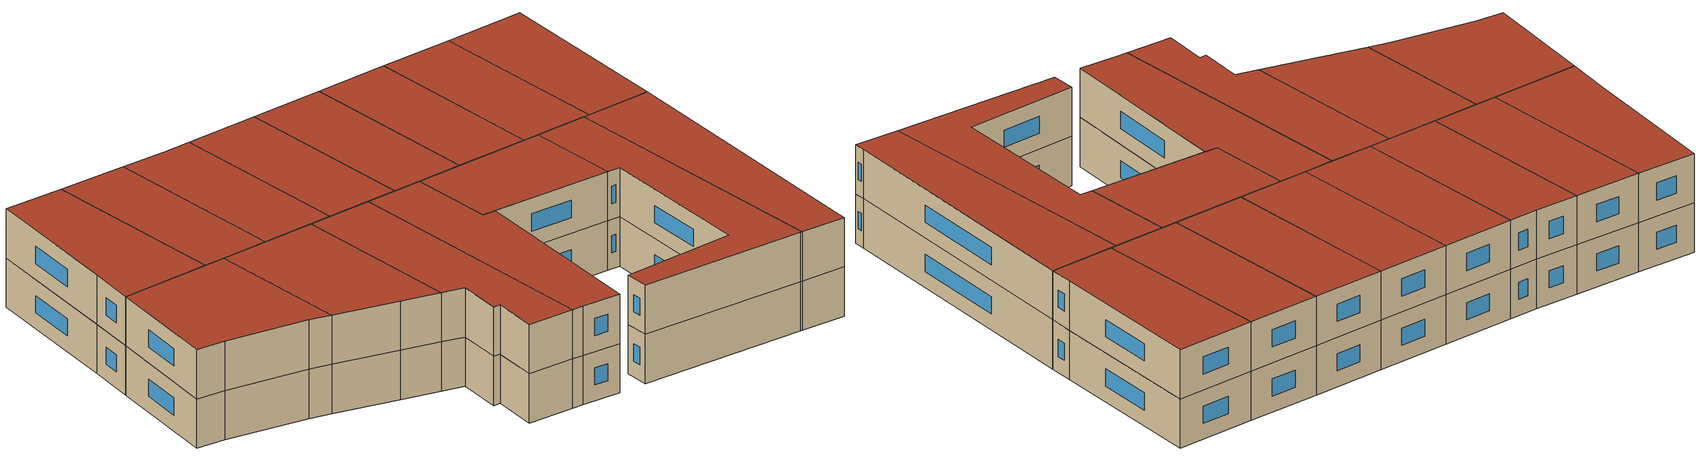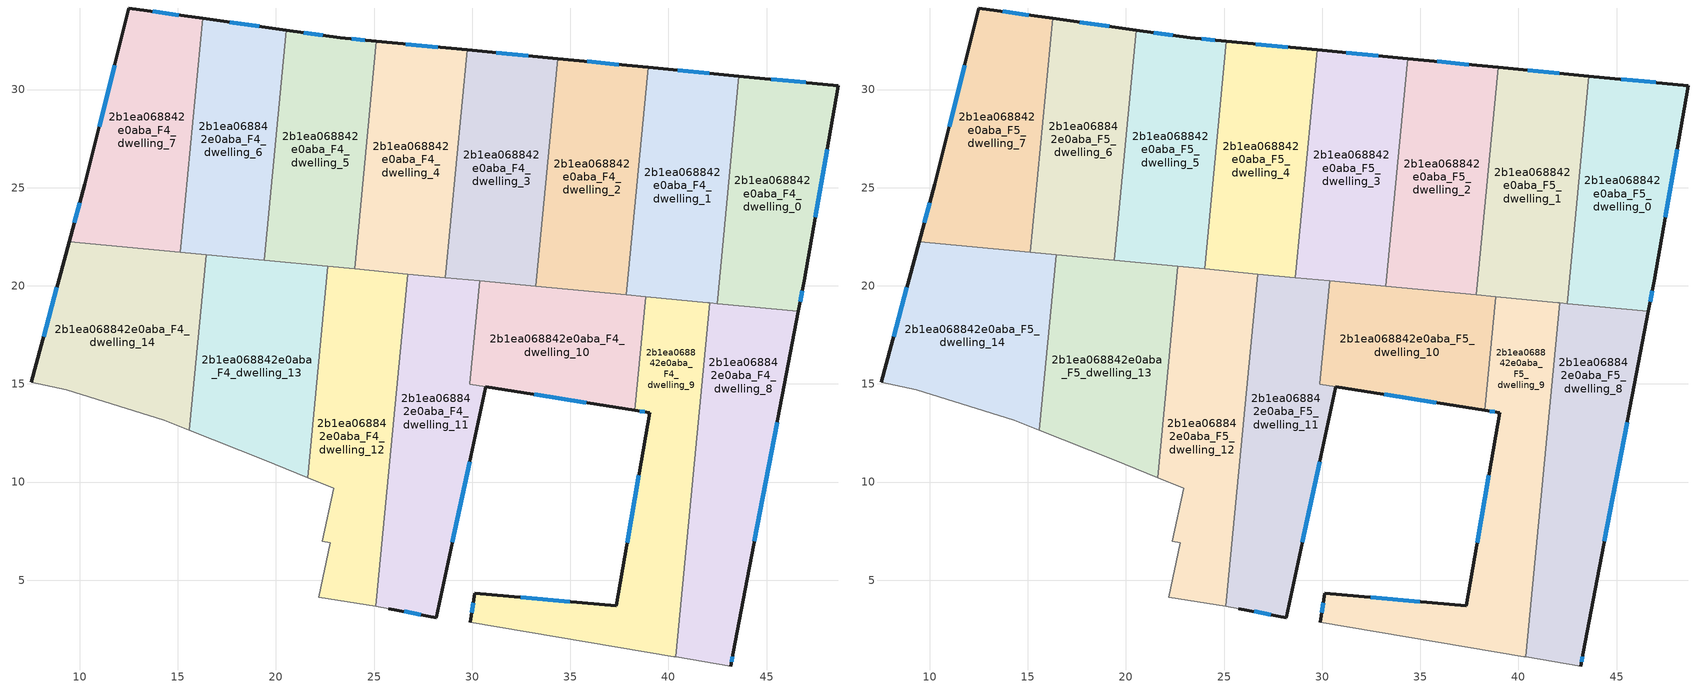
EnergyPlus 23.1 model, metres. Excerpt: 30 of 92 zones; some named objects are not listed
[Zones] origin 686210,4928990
2b1ea068842e0aba_F4_dwelling_0
 floor to 2b1ea068842e0aba_F3_dwelling_0 (EU_floor_Construction): 48.66,30.2 46.91,20.24 46.62,18.7 42.48,19.09 43.59,30.69 z12
 wall outside (EU_wall_Construction): 46.62,18.7 46.91,20.24 48.66,30.2 43.59,30.69 z12:15
 wall to 2b1ea068842e0aba_F4_dwelling_1 (EU_wall_Construction): 43.59,30.69 42.48,19.09 z12:15
 wall to 2b1ea068842e0aba_F4_dwelling_8 (EU_wall_Construction): 42.48,19.09 46.62,18.7 z12:15
 window (EU_Window_Construction): 47.01,30.36 45.24,30.53 / 47.48,23.48 48.09,26.96 / 46.71,19.2 46.81,19.74 z12.98:14.02
2b1ea068842e0aba_F4_dwelling_1
 floor to 2b1ea068842e0aba_F3_dwelling_1 (EU_floor_Construction): 43.59,30.69 42.48,19.09 37.86,19.53 38.97,31.13 z12
 wall outside (EU_wall_Construction): 43.59,30.69 38.97,31.13 z12:15
 wall to 2b1ea068842e0aba_F4_dwelling_2 (EU_wall_Construction): 38.97,31.13 37.86,19.53 z12:15
 wall to 2b1ea068842e0aba_F4_dwelling_9 (EU_wall_Construction): 38.84,19.44 42,19.14 42.1,19.13 z12:15
 wall to 2b1ea068842e0aba_F4_dwelling_10 (EU_wall_Construction): 37.86,19.53 38.84,19.44 z12:15
 wall to 2b1ea068842e0aba_F4_dwelling_8 (EU_wall_Construction): 42.1,19.13 42.48,19.09 z12:15
 window (EU_Window_Construction): 42.09,30.83 40.47,30.99 z12.98:14.02
2b1ea068842e0aba_F4_dwelling_10
 floor to 2b1ea068842e0aba_F3_dwelling_10 (EU_floor_Construction): 38.84,19.44 38.28,13.66 29.88,15 30.38,20.25 z12
 wall outside (EU_wall_Construction): 30.7,14.86 38.28,13.66 z12:15
 wall to 2b1ea068842e0aba_F4_dwelling_9 (EU_wall_Construction): 38.28,13.66 38.84,19.44 z12:15
 wall to 2b1ea068842e0aba_F4_dwelling_11 (EU_wall_Construction): 29.88,14.99 30.69,14.86 / 30.38,20.25 29.88,15 z12:15
 wall to 2b1ea068842e0aba_F4_dwelling_2 (EU_wall_Construction): 37.86,19.53 33.25,19.97 z12:15
 wall to 2b1ea068842e0aba_F4_dwelling_3 (EU_wall_Construction): 33.24,19.97 30.38,20.25 z12:15
 window (EU_Window_Construction): 33.16,14.47 35.82,14.05 z12.98:14.02
2b1ea068842e0aba_F4_dwelling_11
 floor to 2b1ea068842e0aba_F3_dwelling_11 (EU_floor_Construction): 30.38,20.25 29.88,14.99 30.69,14.86 28.16,3.09 25.75,3.55 25.1,3.66 26.72,20.6 z12
 wall outside (EU_wall_Construction): 25.75,3.55 28.16,3.09 30.69,14.86 z12:15
 wall adiabatic (EU_wall_Construction): 25.1,3.66 25.75,3.55 z12:15
 wall to 2b1ea068842e0aba_F4_dwelling_12 (EU_wall_Construction): 26.72,20.6 25.1,3.66 z12:15
 wall to 2b1ea068842e0aba_F4_dwelling_4 (EU_wall_Construction): 28.63,20.42 26.72,20.6 z12:15
 wall to 2b1ea068842e0aba_F4_dwelling_3 (EU_wall_Construction): 30.38,20.25 28.63,20.42 z12:15
 window (EU_Window_Construction): 26.53,3.41 27.38,3.24 / 28.98,6.92 29.87,11.04 z12.98:14.02
2b1ea068842e0aba_F4_dwelling_12
 floor to 2b1ea068842e0aba_F3_dwelling_12 (EU_floor_Construction): 26.72,20.6 25.1,3.66 22.18,4.13 22.78,6.89 22.35,6.99 22.94,9.68 21.62,10.22 22.65,20.99 z12
 wall adiabatic (EU_wall_Construction): 21.62,10.22 22.94,9.68 22.35,6.99 22.78,6.89 22.18,4.13 25.1,3.66 z12:15
 wall to 2b1ea068842e0aba_F4_dwelling_13 (EU_wall_Construction): 22.65,20.99 21.62,10.22 z12:15
 wall to 2b1ea068842e0aba_F4_dwelling_5 (EU_wall_Construction): 24.01,20.86 22.65,20.99 z12:15
 wall to 2b1ea068842e0aba_F4_dwelling_4 (EU_wall_Construction): 26.72,20.6 24.01,20.86 z12:15
2b1ea068842e0aba_F4_dwelling_13
 floor to 2b1ea068842e0aba_F3_dwelling_13 (EU_floor_Construction): 22.65,20.99 21.62,10.22 19.37,11.12 15.58,12.64 16.44,21.58 z12
 wall adiabatic (EU_wall_Construction): 15.58,12.64 19.37,11.12 21.62,10.22 z12:15
 wall to 2b1ea068842e0aba_F4_dwelling_14 (EU_wall_Construction): 16.44,21.58 15.58,12.64 z12:15
 wall to 2b1ea068842e0aba_F4_dwelling_6 (EU_wall_Construction): 19.41,21.3 16.44,21.58 z12:15
 wall to 2b1ea068842e0aba_F4_dwelling_5 (EU_wall_Construction): 22.65,20.99 19.41,21.3 z12:15
2b1ea068842e0aba_F4_dwelling_14
 floor to 2b1ea068842e0aba_F3_dwelling_14 (EU_floor_Construction): 16.44,21.58 15.58,12.64 14.31,13.16 9.32,14.7 7.53,15.08 9.47,22.25 z12
 wall outside (EU_wall_Construction): 9.47,22.25 7.53,15.08 z12:15
 wall adiabatic (EU_wall_Construction): 7.53,15.08 9.32,14.7 14.31,13.16 15.58,12.64 z12:15
 wall to 2b1ea068842e0aba_F4_dwelling_7 (EU_wall_Construction): 15.13,21.71 9.47,22.25 z12:15
 wall to 2b1ea068842e0aba_F4_dwelling_6 (EU_wall_Construction): 16.44,21.58 15.13,21.71 z12:15
 window (EU_Window_Construction): 8.84,19.92 8.16,17.41 z12.98:14.02
2b1ea068842e0aba_F4_dwelling_2
 floor to 2b1ea068842e0aba_F3_dwelling_2 (EU_floor_Construction): 38.97,31.13 37.86,19.53 33.24,19.97 34.35,31.57 z12
 wall outside (EU_wall_Construction): 38.97,31.13 34.35,31.57 z12:15
 wall to 2b1ea068842e0aba_F4_dwelling_3 (EU_wall_Construction): 34.35,31.57 33.24,19.97 z12:15
 window (EU_Window_Construction): 37.47,31.27 35.86,31.43 z12.98:14.02
2b1ea068842e0aba_F4_dwelling_3
 floor to 2b1ea068842e0aba_F3_dwelling_3 (EU_floor_Construction): 34.35,31.57 33.24,19.97 28.63,20.42 29.74,32.01 z12
 wall outside (EU_wall_Construction): 34.35,31.57 29.74,32.01 z12:15
 wall to 2b1ea068842e0aba_F4_dwelling_4 (EU_wall_Construction): 29.74,32.01 28.63,20.42 z12:15
 window (EU_Window_Construction): 32.85,31.72 31.24,31.87 z12.98:14.02
2b1ea068842e0aba_F4_dwelling_4
 floor to 2b1ea068842e0aba_F3_dwelling_4 (EU_floor_Construction): 29.74,32.01 28.63,20.42 24.01,20.86 25.12,32.46 z12
 wall outside (EU_wall_Construction): 29.74,32.01 25.12,32.46 z12:15
 wall to 2b1ea068842e0aba_F4_dwelling_5 (EU_wall_Construction): 25.12,32.46 24.01,20.86 z12:15
 window (EU_Window_Construction): 28.24,32.16 26.62,32.31 z12.98:14.02
2b1ea068842e0aba_F4_dwelling_5
 floor to 2b1ea068842e0aba_F3_dwelling_5 (EU_floor_Construction): 25.12,32.46 24.01,20.86 19.41,21.3 20.54,33.02 23.28,32.63 z12
 wall outside (EU_wall_Construction): 25.12,32.46 23.28,32.63 20.54,33.02 z12:15
 wall to 2b1ea068842e0aba_F4_dwelling_6 (EU_wall_Construction): 20.54,33.02 19.41,21.3 z12:15
 window (EU_Window_Construction): 22.39,32.76 21.43,32.9 / 24.52,32.52 23.88,32.58 z12.98:14.02
2b1ea068842e0aba_F4_dwelling_6
 floor to 2b1ea068842e0aba_F3_dwelling_6 (EU_floor_Construction): 20.54,33.02 19.41,21.3 15.13,21.71 16.27,33.62 z12
 wall outside (EU_wall_Construction): 20.54,33.02 16.27,33.62 z12:15
 wall to 2b1ea068842e0aba_F4_dwelling_7 (EU_wall_Construction): 16.27,33.62 15.13,21.71 z12:15
 window (EU_Window_Construction): 19.15,33.22 17.66,33.43 z12.98:14.02
2b1ea068842e0aba_F4_dwelling_7
 floor to 2b1ea068842e0aba_F3_dwelling_7 (EU_floor_Construction): 16.27,33.62 15.13,21.71 9.47,22.25 10.26,25.17 12.51,34.15 z12
 wall outside (EU_wall_Construction): 16.27,33.62 12.51,34.15 10.26,25.17 9.47,22.25 z12:15
 window (EU_Window_Construction): 10,24.22 9.73,23.2 / 11.78,31.23 10.99,28.09 / 15.05,33.8 13.73,33.98 z12.98:14.02
2b1ea068842e0aba_F4_dwelling_8
 floor to 2b1ea068842e0aba_F3_dwelling_8 (EU_floor_Construction): 46.62,18.7 43.31,1.32 43.17,0.63 40.38,1.09 42.1,19.13 z12
 wall outside (EU_wall_Construction): 43.17,0.63 43.31,1.32 46.62,18.7 z12:15
 wall to 2b1ea068842e0aba_F4_dwelling_9 (EU_wall_Construction): 42.1,19.13 40.38,1.09 z12:15
 wall adiabatic (EU_wall_Construction): 40.38,1.09 43.17,0.63 z12:15
 window (EU_Window_Construction): 44.39,6.97 45.54,13.05 / 43.22,0.85 43.27,1.1 z12.98:14.02
2b1ea068842e0aba_F4_dwelling_9
 floor to 2b1ea068842e0aba_F3_dwelling_9 (EU_floor_Construction): 42.1,19.13 40.38,1.09 40.28,1.11 29.91,2.85 30.12,4.32 37.33,3.69 39.06,13.53 38.28,13.66 38.84,19.44 42,19.14 z12
 wall outside (EU_wall_Construction): 38.28,13.66 39.06,13.53 37.33,3.69 30.12,4.32 29.91,2.85 z12:15
 wall adiabatic (EU_wall_Construction): 29.91,2.85 40.28,1.11 40.38,1.09 z12:15
 window (EU_Window_Construction): 30.05,3.84 29.98,3.33 / 34.99,3.9 32.47,4.12 / 38.5,10.33 37.89,6.89 / 38.54,13.62 38.81,13.57 z12.98:14.02
2b1ea068842e0aba_F5_dwelling_0
 floor to 2b1ea068842e0aba_F4_dwelling_0 (EU_floor_Construction): 48.66,30.2 46.91,20.24 46.62,18.7 42.48,19.09 43.59,30.69 z15
 wall outside (EU_wall_Construction): 46.62,18.7 46.91,20.24 48.66,30.2 43.59,30.69 z15:18
 wall to 2b1ea068842e0aba_F5_dwelling_1 (EU_wall_Construction): 43.59,30.69 42.48,19.09 z15:18
 wall to 2b1ea068842e0aba_F5_dwelling_8 (EU_wall_Construction): 42.48,19.09 46.62,18.7 z15:18
 window (EU_Window_Construction): 47.01,30.36 45.24,30.53 / 47.48,23.48 48.09,26.96 / 46.71,19.2 46.81,19.74 z15.98:17.02
 roof outside (EU_roof_Construction): 46.62,18.7 46.91,20.24 48.66,30.2 43.59,30.69 42.48,19.09 z18
2b1ea068842e0aba_F5_dwelling_1
 floor to 2b1ea068842e0aba_F4_dwelling_1 (EU_floor_Construction): 43.59,30.69 42.48,19.09 37.86,19.53 38.97,31.13 z15
 wall outside (EU_wall_Construction): 43.59,30.69 38.97,31.13 z15:18
 wall to 2b1ea068842e0aba_F5_dwelling_2 (EU_wall_Construction): 38.97,31.13 37.86,19.53 z15:18
 wall to 2b1ea068842e0aba_F5_dwelling_9 (EU_wall_Construction): 38.84,19.44 42,19.14 42.1,19.13 z15:18
 wall to 2b1ea068842e0aba_F5_dwelling_10 (EU_wall_Construction): 37.86,19.53 38.84,19.44 z15:18
 wall to 2b1ea068842e0aba_F5_dwelling_8 (EU_wall_Construction): 42.1,19.13 42.48,19.09 z15:18
 window (EU_Window_Construction): 42.09,30.83 40.47,30.99 z15.98:17.02
 roof outside (EU_roof_Construction): 42.48,19.09 43.59,30.69 38.97,31.13 37.86,19.53 z18
2b1ea068842e0aba_F5_dwelling_10
 floor to 2b1ea068842e0aba_F4_dwelling_10 (EU_floor_Construction): 38.84,19.44 38.28,13.66 29.88,15 30.38,20.25 z15
 wall outside (EU_wall_Construction): 30.7,14.86 38.28,13.66 z15:18
 wall to 2b1ea068842e0aba_F5_dwelling_9 (EU_wall_Construction): 38.28,13.66 38.84,19.44 z15:18
 wall to 2b1ea068842e0aba_F5_dwelling_11 (EU_wall_Construction): 29.88,14.99 30.69,14.86 / 30.38,20.25 29.88,15 z15:18
 wall to 2b1ea068842e0aba_F5_dwelling_2 (EU_wall_Construction): 37.86,19.53 33.25,19.97 z15:18
 wall to 2b1ea068842e0aba_F5_dwelling_3 (EU_wall_Construction): 33.24,19.97 30.38,20.25 z15:18
 window (EU_Window_Construction): 33.16,14.47 35.82,14.05 z15.98:17.02
 roof outside (EU_roof_Construction): 38.28,13.66 38.84,19.44 30.38,20.25 29.88,15 z18
2b1ea068842e0aba_F5_dwelling_11
 floor to 2b1ea068842e0aba_F4_dwelling_11 (EU_floor_Construction): 30.38,20.25 29.88,14.99 30.69,14.86 28.16,3.09 25.75,3.55 25.1,3.66 26.72,20.6 z15
 wall outside (EU_wall_Construction): 25.75,3.55 28.16,3.09 30.69,14.86 z15:18
 wall adiabatic (EU_wall_Construction): 25.1,3.66 25.75,3.55 z15:18
 wall to 2b1ea068842e0aba_F5_dwelling_12 (EU_wall_Construction): 26.72,20.6 25.1,3.66 z15:18
 wall to 2b1ea068842e0aba_F5_dwelling_4 (EU_wall_Construction): 28.63,20.42 26.72,20.6 z15:18
 wall to 2b1ea068842e0aba_F5_dwelling_3 (EU_wall_Construction): 30.38,20.25 28.63,20.42 z15:18
 window (EU_Window_Construction): 26.53,3.41 27.38,3.24 / 28.98,6.92 29.87,11.04 z15.98:17.02
 roof outside (EU_roof_Construction): 28.16,3.09 30.69,14.86 29.88,14.99 30.38,20.25 26.72,20.6 25.1,3.66 25.75,3.55 z18
2b1ea068842e0aba_F5_dwelling_12
 floor to 2b1ea068842e0aba_F4_dwelling_12 (EU_floor_Construction): 26.72,20.6 25.1,3.66 22.18,4.13 22.78,6.89 22.35,6.99 22.94,9.68 21.62,10.22 22.65,20.99 z15
 wall adiabatic (EU_wall_Construction): 21.62,10.22 22.94,9.68 22.35,6.99 22.78,6.89 22.18,4.13 25.1,3.66 z15:18
 wall to 2b1ea068842e0aba_F5_dwelling_13 (EU_wall_Construction): 22.65,20.99 21.62,10.22 z15:18
 wall to 2b1ea068842e0aba_F5_dwelling_5 (EU_wall_Construction): 24.01,20.86 22.65,20.99 z15:18
 wall to 2b1ea068842e0aba_F5_dwelling_4 (EU_wall_Construction): 26.72,20.6 24.01,20.86 z15:18
 roof outside (EU_roof_Construction): 25.1,3.66 26.72,20.6 22.65,20.99 21.62,10.22 22.94,9.68 22.35,6.99 22.78,6.89 22.18,4.13 z18
2b1ea068842e0aba_F5_dwelling_13
 floor to 2b1ea068842e0aba_F4_dwelling_13 (EU_floor_Construction): 22.65,20.99 21.62,10.22 19.37,11.12 15.58,12.64 16.44,21.58 z15
 wall adiabatic (EU_wall_Construction): 15.58,12.64 19.37,11.12 21.62,10.22 z15:18
 wall to 2b1ea068842e0aba_F5_dwelling_14 (EU_wall_Construction): 16.44,21.58 15.58,12.64 z15:18
 wall to 2b1ea068842e0aba_F5_dwelling_6 (EU_wall_Construction): 19.41,21.3 16.44,21.58 z15:18
 wall to 2b1ea068842e0aba_F5_dwelling_5 (EU_wall_Construction): 22.65,20.99 19.41,21.3 z15:18
 roof outside (EU_roof_Construction): 21.62,10.22 22.65,20.99 16.44,21.58 15.58,12.64 19.37,11.12 z18
2b1ea068842e0aba_F5_dwelling_14
 floor to 2b1ea068842e0aba_F4_dwelling_14 (EU_floor_Construction): 16.44,21.58 15.58,12.64 14.31,13.16 9.32,14.7 7.53,15.08 9.47,22.25 z15
 wall outside (EU_wall_Construction): 9.47,22.25 7.53,15.08 z15:18
 wall adiabatic (EU_wall_Construction): 7.53,15.08 9.32,14.7 14.31,13.16 15.58,12.64 z15:18
 wall to 2b1ea068842e0aba_F5_dwelling_7 (EU_wall_Construction): 15.13,21.71 9.47,22.25 z15:18
 wall to 2b1ea068842e0aba_F5_dwelling_6 (EU_wall_Construction): 16.44,21.58 15.13,21.71 z15:18
 window (EU_Window_Construction): 8.84,19.92 8.16,17.41 z15.98:17.02
 roof outside (EU_roof_Construction): 15.58,12.64 16.44,21.58 9.47,22.25 7.53,15.08 9.32,14.7 14.31,13.16 z18
2b1ea068842e0aba_F5_dwelling_2
 floor to 2b1ea068842e0aba_F4_dwelling_2 (EU_floor_Construction): 38.97,31.13 37.86,19.53 33.24,19.97 34.35,31.57 z15
 wall outside (EU_wall_Construction): 38.97,31.13 34.35,31.57 z15:18
 wall to 2b1ea068842e0aba_F5_dwelling_3 (EU_wall_Construction): 34.35,31.57 33.24,19.97 z15:18
 window (EU_Window_Construction): 37.47,31.27 35.86,31.43 z15.98:17.02
 roof outside (EU_roof_Construction): 37.86,19.53 38.97,31.13 34.35,31.57 33.24,19.97 z18
2b1ea068842e0aba_F5_dwelling_3
 floor to 2b1ea068842e0aba_F4_dwelling_3 (EU_floor_Construction): 34.35,31.57 33.24,19.97 28.63,20.42 29.74,32.01 z15
 wall outside (EU_wall_Construction): 34.35,31.57 29.74,32.01 z15:18
 wall to 2b1ea068842e0aba_F5_dwelling_4 (EU_wall_Construction): 29.74,32.01 28.63,20.42 z15:18
 window (EU_Window_Construction): 32.85,31.72 31.24,31.87 z15.98:17.02
 roof outside (EU_roof_Construction): 33.24,19.97 34.35,31.57 29.74,32.01 28.63,20.42 z18
2b1ea068842e0aba_F5_dwelling_4
 floor to 2b1ea068842e0aba_F4_dwelling_4 (EU_floor_Construction): 29.74,32.01 28.63,20.42 24.01,20.86 25.12,32.46 z15
 wall outside (EU_wall_Construction): 29.74,32.01 25.12,32.46 z15:18
 wall to 2b1ea068842e0aba_F5_dwelling_5 (EU_wall_Construction): 25.12,32.46 24.01,20.86 z15:18
 window (EU_Window_Construction): 28.24,32.16 26.62,32.31 z15.98:17.02
 roof outside (EU_roof_Construction): 28.63,20.42 29.74,32.01 25.12,32.46 24.01,20.86 z18
2b1ea068842e0aba_F5_dwelling_5
 floor to 2b1ea068842e0aba_F4_dwelling_5 (EU_floor_Construction): 25.12,32.46 24.01,20.86 19.41,21.3 20.54,33.02 23.28,32.63 z15
 wall outside (EU_wall_Construction): 25.12,32.46 23.28,32.63 20.54,33.02 z15:18
 wall to 2b1ea068842e0aba_F5_dwelling_6 (EU_wall_Construction): 20.54,33.02 19.41,21.3 z15:18
 window (EU_Window_Construction): 22.39,32.76 21.43,32.9 / 24.52,32.52 23.88,32.58 z15.98:17.02
 roof outside (EU_roof_Construction): 24.01,20.86 25.12,32.46 23.28,32.63 20.54,33.02 19.41,21.3 z18
2b1ea068842e0aba_F5_dwelling_6
 floor to 2b1ea068842e0aba_F4_dwelling_6 (EU_floor_Construction): 20.54,33.02 19.41,21.3 15.13,21.71 16.27,33.62 z15
 wall outside (EU_wall_Construction): 20.54,33.02 16.27,33.62 z15:18
 wall to 2b1ea068842e0aba_F5_dwelling_7 (EU_wall_Construction): 16.27,33.62 15.13,21.71 z15:18
 window (EU_Window_Construction): 19.15,33.22 17.66,33.43 z15.98:17.02
 roof outside (EU_roof_Construction): 19.41,21.3 20.54,33.02 16.27,33.62 15.13,21.71 z18
2b1ea068842e0aba_F5_dwelling_7
 floor to 2b1ea068842e0aba_F4_dwelling_7 (EU_floor_Construction): 16.27,33.62 15.13,21.71 9.47,22.25 10.26,25.17 12.51,34.15 z15
 wall outside (EU_wall_Construction): 16.27,33.62 12.51,34.15 10.26,25.17 9.47,22.25 z15:18
 window (EU_Window_Construction): 10,24.22 9.73,23.2 / 11.78,31.23 10.99,28.09 / 15.05,33.8 13.73,33.98 z15.98:17.02
 roof outside (EU_roof_Construction): 15.13,21.71 16.27,33.62 12.51,34.15 10.26,25.17 9.47,22.25 z18
2b1ea068842e0aba_F5_dwelling_8
 floor to 2b1ea068842e0aba_F4_dwelling_8 (EU_floor_Construction): 46.62,18.7 43.31,1.32 43.17,0.63 40.38,1.09 42.1,19.13 z15
 wall outside (EU_wall_Construction): 43.17,0.63 43.31,1.32 46.62,18.7 z15:18
 wall to 2b1ea068842e0aba_F5_dwelling_9 (EU_wall_Construction): 42.1,19.13 40.38,1.09 z15:18
 wall adiabatic (EU_wall_Construction): 40.38,1.09 43.17,0.63 z15:18
 window (EU_Window_Construction): 44.39,6.97 45.54,13.05 / 43.22,0.85 43.27,1.1 z15.98:17.02
 roof outside (EU_roof_Construction): 43.31,1.32 46.62,18.7 42.1,19.13 40.38,1.09 43.17,0.63 z18
2b1ea068842e0aba_F5_dwelling_9
 floor to 2b1ea068842e0aba_F4_dwelling_9 (EU_floor_Construction): 42.1,19.13 40.38,1.09 40.28,1.11 29.91,2.85 30.12,4.32 37.33,3.69 39.06,13.53 38.28,13.66 38.84,19.44 42,19.14 z15
 wall outside (EU_wall_Construction): 38.28,13.66 39.06,13.53 37.33,3.69 30.12,4.32 29.91,2.85 z15:18
 wall adiabatic (EU_wall_Construction): 29.91,2.85 40.28,1.11 40.38,1.09 z15:18
 window (EU_Window_Construction): 30.05,3.84 29.98,3.33 / 34.99,3.9 32.47,4.12 / 38.5,10.33 37.89,6.89 / 38.54,13.62 38.81,13.57 z15.98:17.02
 roof outside (EU_roof_Construction): 40.38,1.09 42.1,19.13 42,19.14 38.84,19.44 38.28,13.66 39.06,13.53 37.33,3.69 30.12,4.32 29.91,2.85 40.28,1.11 z18
[Building]
EU S2 Campaign: North Axis=0; Terrain=City; Solar Distribution=FullExterior
[Site:Location]
Bologna: Latitude=44.5; Longitude=11.25; Time Zone=1; Elevation=37
[SizingPeriod:WeatherFileDays]
AnnualSizingPeriod: Begin Month=1; Begin Day of Month=1; End Month=12; End Day of Month=31; Day of Week for Start Day=Monday; Use Weather File Daylight Saving Period=No; Use Weather File Rain and Snow Indicators=No
[MATERIAL]
EU_InternalMass_Material: Roughness=MediumRough; Thickness=0.1; Conductivity=1; Density=1800; Specific Heat=900; Thermal Absorptance=0.9; Solar Absorptance=0.7; Visible Absorptance=0.7
[MATERIAL:NOMASS] Roughness=MediumRough; Thermal Absorptance=0.9; Solar Absorptance=0.7; Visible Absorptance=0.7
Name | Thermal Resistance
EU_wall_NoMass | 0.905828
EU_roof_NoMass | 0.37593
EU_floor_NoMass | 0.67114
[WINDOWMATERIAL:SIMPLEGLAZINGSYSTEM]
EU_Window_SimpleGlazing: UFactor=4.52486; Solar Heat Gain Coefficient=0.85; Visible Transmittance=0.85
[CONSTRUCTION]
EU_wall_Construction: EU_wall_NoMass
EU_roof_Construction: EU_roof_NoMass
EU_floor_Construction: EU_floor_NoMass
EU_Window_Construction: EU_Window_SimpleGlazing
EU_InternalMass_Construction: EU_InternalMass_Material
[ZONE] Type=1; Multiplier=1; Ceiling Height=autocalculate; Floor Area=autocalculate; Part of Total Floor Area=Yes
Name | Volume
2b1ea068842e0aba_F4_dwelling_0; 2b1ea068842e0aba_F5_dwelling_0 | 162.051
2b1ea068842e0aba_F4_dwelling_1; 2b1ea068842e0aba_F5_dwelling_1 | 162.086
2b1ea068842e0aba_F4_dwelling_10; 2b1ea068842e0aba_F5_dwelling_10 | 141.218
2b1ea068842e0aba_F4_dwelling_11; 2b1ea068842e0aba_F5_dwelling_11 | 193.928
2b1ea068842e0aba_F4_dwelling_12; 2b1ea068842e0aba_F5_dwelling_12 | 185.231
2b1ea068842e0aba_F4_dwelling_13; 2b1ea068842e0aba_F5_dwelling_13 | 185.221
2b1ea068842e0aba_F4_dwelling_14; 2b1ea068842e0aba_F5_dwelling_14 | 185.24
2b1ea068842e0aba_F4_dwelling_2; 2b1ea068842e0aba_F5_dwelling_2 | 162.094
2b1ea068842e0aba_F4_dwelling_3; 2b1ea068842e0aba_F5_dwelling_3 | 162.06
2b1ea068842e0aba_F4_dwelling_4; 2b1ea068842e0aba_F5_dwelling_4 | 162.243
2b1ea068842e0aba_F4_dwelling_5; 2b1ea068842e0aba_F5_dwelling_5 | 161.914
2b1ea068842e0aba_F4_dwelling_6; 2b1ea068842e0aba_F5_dwelling_6 | 153.322
2b1ea068842e0aba_F4_dwelling_7; 2b1ea068842e0aba_F5_dwelling_7 | 170.835
2b1ea068842e0aba_F4_dwelling_8; 2b1ea068842e0aba_F5_dwelling_8 | 201.526
2b1ea068842e0aba_F4_dwelling_9; 2b1ea068842e0aba_F5_dwelling_9 | 204.155
[INTERNALMASS] Construction=EU_InternalMass_Construction
Name | Zone or ZoneList | Surface Area
2b1ea068842e0aba_F4_dwelling_0_EU_InternalMass | 2b1ea068842e0aba_F4_dwelling_0 | 54.0281
2b1ea068842e0aba_F4_dwelling_1_EU_InternalMass | 2b1ea068842e0aba_F4_dwelling_1 | 54.0287
2b1ea068842e0aba_F4_dwelling_2_EU_InternalMass | 2b1ea068842e0aba_F4_dwelling_2 | 54.0316
2b1ea068842e0aba_F4_dwelling_3_EU_InternalMass | 2b1ea068842e0aba_F4_dwelling_3 | 54.02
2b1ea068842e0aba_F4_dwelling_4_EU_InternalMass | 2b1ea068842e0aba_F4_dwelling_4 | 54.0809
2b1ea068842e0aba_F4_dwelling_5_EU_InternalMass | 2b1ea068842e0aba_F4_dwelling_5 | 53.9717
2b1ea068842e0aba_F4_dwelling_6_EU_InternalMass | 2b1ea068842e0aba_F4_dwelling_6 | 51.1086
2b1ea068842e0aba_F4_dwelling_7_EU_InternalMass | 2b1ea068842e0aba_F4_dwelling_7 | 56.9453
2b1ea068842e0aba_F4_dwelling_8_EU_InternalMass | 2b1ea068842e0aba_F4_dwelling_8 | 67.1765
2b1ea068842e0aba_F4_dwelling_9_EU_InternalMass | 2b1ea068842e0aba_F4_dwelling_9 | 68.0511
2b1ea068842e0aba_F4_dwelling_10_EU_InternalMass | 2b1ea068842e0aba_F4_dwelling_10 | 47.0946
2b1ea068842e0aba_F4_dwelling_11_EU_InternalMass | 2b1ea068842e0aba_F4_dwelling_11 | 64.6492
2b1ea068842e0aba_F4_dwelling_12_EU_InternalMass | 2b1ea068842e0aba_F4_dwelling_12 | 61.7405
2b1ea068842e0aba_F4_dwelling_13_EU_InternalMass | 2b1ea068842e0aba_F4_dwelling_13 | 61.7405
2b1ea068842e0aba_F4_dwelling_14_EU_InternalMass | 2b1ea068842e0aba_F4_dwelling_14 | 61.7419
2b1ea068842e0aba_F5_dwelling_0_EU_InternalMass | 2b1ea068842e0aba_F5_dwelling_0 | 54.0281
2b1ea068842e0aba_F5_dwelling_1_EU_InternalMass | 2b1ea068842e0aba_F5_dwelling_1 | 54.0287
2b1ea068842e0aba_F5_dwelling_2_EU_InternalMass | 2b1ea068842e0aba_F5_dwelling_2 | 54.0316
2b1ea068842e0aba_F5_dwelling_3_EU_InternalMass | 2b1ea068842e0aba_F5_dwelling_3 | 54.02
2b1ea068842e0aba_F5_dwelling_4_EU_InternalMass | 2b1ea068842e0aba_F5_dwelling_4 | 54.0809
2b1ea068842e0aba_F5_dwelling_5_EU_InternalMass | 2b1ea068842e0aba_F5_dwelling_5 | 53.9717
2b1ea068842e0aba_F5_dwelling_6_EU_InternalMass | 2b1ea068842e0aba_F5_dwelling_6 | 51.1086
2b1ea068842e0aba_F5_dwelling_7_EU_InternalMass | 2b1ea068842e0aba_F5_dwelling_7 | 56.9453
2b1ea068842e0aba_F5_dwelling_8_EU_InternalMass | 2b1ea068842e0aba_F5_dwelling_8 | 67.1765
2b1ea068842e0aba_F5_dwelling_9_EU_InternalMass | 2b1ea068842e0aba_F5_dwelling_9 | 68.0511
2b1ea068842e0aba_F5_dwelling_10_EU_InternalMass | 2b1ea068842e0aba_F5_dwelling_10 | 47.0946
2b1ea068842e0aba_F5_dwelling_11_EU_InternalMass | 2b1ea068842e0aba_F5_dwelling_11 | 64.6492
2b1ea068842e0aba_F5_dwelling_12_EU_InternalMass | 2b1ea068842e0aba_F5_dwelling_12 | 61.7405
2b1ea068842e0aba_F5_dwelling_13_EU_InternalMass | 2b1ea068842e0aba_F5_dwelling_13 | 61.7405
2b1ea068842e0aba_F5_dwelling_14_EU_InternalMass | 2b1ea068842e0aba_F5_dwelling_14 | 61.7419
[OTHEREQUIPMENT] Fuel Type=Electricity; Design Level Calculation Method=Watts/Area; Power per Zone Floor Area=1; Fraction Latent=0; Fraction Radiant=0; Fraction Lost=0; Carbon Dioxide Generation Rate=0; EndUse Subcategory=EU_Step8_InternalGains
Name | Zone or ZoneList or Space or SpaceList | Schedule
EU_Step8_InternalGain_2b1ea068842e0aba_F4_dwelling_0_f000 | 2b1ea068842e0aba_F4_dwelling_0 | EU_Step8_GainSchedule_2b1ea068842e0aba_F4_dwelling_0_f000
EU_Step8_InternalGain_2b1ea068842e0aba_F4_dwelling_1_f000 | 2b1ea068842e0aba_F4_dwelling_1 | EU_Step8_GainSchedule_2b1ea068842e0aba_F4_dwelling_1_f000
EU_Step8_InternalGain_2b1ea068842e0aba_F4_dwelling_2_f000 | 2b1ea068842e0aba_F4_dwelling_2 | EU_Step8_GainSchedule_2b1ea068842e0aba_F4_dwelling_2_f000
EU_Step8_InternalGain_2b1ea068842e0aba_F4_dwelling_3_f000 | 2b1ea068842e0aba_F4_dwelling_3 | EU_Step8_GainSchedule_2b1ea068842e0aba_F4_dwelling_3_f000
EU_Step8_InternalGain_2b1ea068842e0aba_F4_dwelling_4_f000 | 2b1ea068842e0aba_F4_dwelling_4 | EU_Step8_GainSchedule_2b1ea068842e0aba_F4_dwelling_4_f000
EU_Step8_InternalGain_2b1ea068842e0aba_F4_dwelling_5_f000 | 2b1ea068842e0aba_F4_dwelling_5 | EU_Step8_GainSchedule_2b1ea068842e0aba_F4_dwelling_5_f000
EU_Step8_InternalGain_2b1ea068842e0aba_F4_dwelling_6_f000 | 2b1ea068842e0aba_F4_dwelling_6 | EU_Step8_GainSchedule_2b1ea068842e0aba_F4_dwelling_6_f000
EU_Step8_InternalGain_2b1ea068842e0aba_F4_dwelling_7_f000 | 2b1ea068842e0aba_F4_dwelling_7 | EU_Step8_GainSchedule_2b1ea068842e0aba_F4_dwelling_7_f000
EU_Step8_InternalGain_2b1ea068842e0aba_F4_dwelling_8_f000 | 2b1ea068842e0aba_F4_dwelling_8 | EU_Step8_GainSchedule_2b1ea068842e0aba_F4_dwelling_8_f000
EU_Step8_InternalGain_2b1ea068842e0aba_F4_dwelling_9_f000 | 2b1ea068842e0aba_F4_dwelling_9 | EU_Step8_GainSchedule_2b1ea068842e0aba_F4_dwelling_9_f000
EU_Step8_InternalGain_2b1ea068842e0aba_F4_dwelling_10_f000 | 2b1ea068842e0aba_F4_dwelling_10 | EU_Step8_GainSchedule_2b1ea068842e0aba_F4_dwelling_10_f000
EU_Step8_InternalGain_2b1ea068842e0aba_F4_dwelling_11_f000 | 2b1ea068842e0aba_F4_dwelling_11 | EU_Step8_GainSchedule_2b1ea068842e0aba_F4_dwelling_11_f000
EU_Step8_InternalGain_2b1ea068842e0aba_F4_dwelling_12_f000 | 2b1ea068842e0aba_F4_dwelling_12 | EU_Step8_GainSchedule_2b1ea068842e0aba_F4_dwelling_12_f000
EU_Step8_InternalGain_2b1ea068842e0aba_F4_dwelling_13_f000 | 2b1ea068842e0aba_F4_dwelling_13 | EU_Step8_GainSchedule_2b1ea068842e0aba_F4_dwelling_13_f000
EU_Step8_InternalGain_2b1ea068842e0aba_F4_dwelling_14_f000 | 2b1ea068842e0aba_F4_dwelling_14 | EU_Step8_GainSchedule_2b1ea068842e0aba_F4_dwelling_14_f000
EU_Step8_InternalGain_2b1ea068842e0aba_F5_dwelling_0_f000 | 2b1ea068842e0aba_F5_dwelling_0 | EU_Step8_GainSchedule_2b1ea068842e0aba_F5_dwelling_0_f000
EU_Step8_InternalGain_2b1ea068842e0aba_F5_dwelling_1_f000 | 2b1ea068842e0aba_F5_dwelling_1 | EU_Step8_GainSchedule_2b1ea068842e0aba_F5_dwelling_1_f000
EU_Step8_InternalGain_2b1ea068842e0aba_F5_dwelling_2_f000 | 2b1ea068842e0aba_F5_dwelling_2 | EU_Step8_GainSchedule_2b1ea068842e0aba_F5_dwelling_2_f000
EU_Step8_InternalGain_2b1ea068842e0aba_F5_dwelling_3_f000 | 2b1ea068842e0aba_F5_dwelling_3 | EU_Step8_GainSchedule_2b1ea068842e0aba_F5_dwelling_3_f000
EU_Step8_InternalGain_2b1ea068842e0aba_F5_dwelling_4_f000 | 2b1ea068842e0aba_F5_dwelling_4 | EU_Step8_GainSchedule_2b1ea068842e0aba_F5_dwelling_4_f000
EU_Step8_InternalGain_2b1ea068842e0aba_F5_dwelling_5_f000 | 2b1ea068842e0aba_F5_dwelling_5 | EU_Step8_GainSchedule_2b1ea068842e0aba_F5_dwelling_5_f000
EU_Step8_InternalGain_2b1ea068842e0aba_F5_dwelling_6_f000 | 2b1ea068842e0aba_F5_dwelling_6 | EU_Step8_GainSchedule_2b1ea068842e0aba_F5_dwelling_6_f000
EU_Step8_InternalGain_2b1ea068842e0aba_F5_dwelling_7_f000 | 2b1ea068842e0aba_F5_dwelling_7 | EU_Step8_GainSchedule_2b1ea068842e0aba_F5_dwelling_7_f000
EU_Step8_InternalGain_2b1ea068842e0aba_F5_dwelling_8_f000 | 2b1ea068842e0aba_F5_dwelling_8 | EU_Step8_GainSchedule_2b1ea068842e0aba_F5_dwelling_8_f000
EU_Step8_InternalGain_2b1ea068842e0aba_F5_dwelling_9_f000 | 2b1ea068842e0aba_F5_dwelling_9 | EU_Step8_GainSchedule_2b1ea068842e0aba_F5_dwelling_9_f000
EU_Step8_InternalGain_2b1ea068842e0aba_F5_dwelling_10_f000 | 2b1ea068842e0aba_F5_dwelling_10 | EU_Step8_GainSchedule_2b1ea068842e0aba_F5_dwelling_10_f000
EU_Step8_InternalGain_2b1ea068842e0aba_F5_dwelling_11_f000 | 2b1ea068842e0aba_F5_dwelling_11 | EU_Step8_GainSchedule_2b1ea068842e0aba_F5_dwelling_11_f000
EU_Step8_InternalGain_2b1ea068842e0aba_F5_dwelling_12_f000 | 2b1ea068842e0aba_F5_dwelling_12 | EU_Step8_GainSchedule_2b1ea068842e0aba_F5_dwelling_12_f000
EU_Step8_InternalGain_2b1ea068842e0aba_F5_dwelling_13_f000 | 2b1ea068842e0aba_F5_dwelling_13 | EU_Step8_GainSchedule_2b1ea068842e0aba_F5_dwelling_13_f000
EU_Step8_InternalGain_2b1ea068842e0aba_F5_dwelling_14_f000 | 2b1ea068842e0aba_F5_dwelling_14 | EU_Step8_GainSchedule_2b1ea068842e0aba_F5_dwelling_14_f000
[ZONEVENTILATION:DESIGNFLOWRATE] Schedule=EU_AlwaysOn; Design Flow Rate Calculation Method=AirChanges/Hour; Air Changes per Hour=0.73129; Ventilation Type=Natural; Fan Pressure Rise=0; Fan Total Efficiency=1; Constant Term Coefficient=1; Temperature Term Coefficient=0; Velocity Term Coefficient=0; Velocity Squared Term Coefficient=0; Minimum Indoor Temperature=-100; Maximum Indoor Temperature=100; Delta Temperature=-100; Minimum Outdoor Temperature=-100; Maximum Outdoor Temperature=100; Maximum Wind Speed=40
Name | Zone or ZoneList or Space or SpaceList
EU_ConstantAir_2b1ea068842e0aba_F4_dwelling_0 | 2b1ea068842e0aba_F4_dwelling_0
EU_ConstantAir_2b1ea068842e0aba_F4_dwelling_1 | 2b1ea068842e0aba_F4_dwelling_1
EU_ConstantAir_2b1ea068842e0aba_F4_dwelling_2 | 2b1ea068842e0aba_F4_dwelling_2
EU_ConstantAir_2b1ea068842e0aba_F4_dwelling_3 | 2b1ea068842e0aba_F4_dwelling_3
EU_ConstantAir_2b1ea068842e0aba_F4_dwelling_4 | 2b1ea068842e0aba_F4_dwelling_4
EU_ConstantAir_2b1ea068842e0aba_F4_dwelling_5 | 2b1ea068842e0aba_F4_dwelling_5
EU_ConstantAir_2b1ea068842e0aba_F4_dwelling_6 | 2b1ea068842e0aba_F4_dwelling_6
EU_ConstantAir_2b1ea068842e0aba_F4_dwelling_7 | 2b1ea068842e0aba_F4_dwelling_7
EU_ConstantAir_2b1ea068842e0aba_F4_dwelling_8 | 2b1ea068842e0aba_F4_dwelling_8
EU_ConstantAir_2b1ea068842e0aba_F4_dwelling_9 | 2b1ea068842e0aba_F4_dwelling_9
EU_ConstantAir_2b1ea068842e0aba_F4_dwelling_10 | 2b1ea068842e0aba_F4_dwelling_10
EU_ConstantAir_2b1ea068842e0aba_F4_dwelling_11 | 2b1ea068842e0aba_F4_dwelling_11
EU_ConstantAir_2b1ea068842e0aba_F4_dwelling_12 | 2b1ea068842e0aba_F4_dwelling_12
EU_ConstantAir_2b1ea068842e0aba_F4_dwelling_13 | 2b1ea068842e0aba_F4_dwelling_13
EU_ConstantAir_2b1ea068842e0aba_F4_dwelling_14 | 2b1ea068842e0aba_F4_dwelling_14
EU_ConstantAir_2b1ea068842e0aba_F5_dwelling_0 | 2b1ea068842e0aba_F5_dwelling_0
EU_ConstantAir_2b1ea068842e0aba_F5_dwelling_1 | 2b1ea068842e0aba_F5_dwelling_1
EU_ConstantAir_2b1ea068842e0aba_F5_dwelling_2 | 2b1ea068842e0aba_F5_dwelling_2
EU_ConstantAir_2b1ea068842e0aba_F5_dwelling_3 | 2b1ea068842e0aba_F5_dwelling_3
EU_ConstantAir_2b1ea068842e0aba_F5_dwelling_4 | 2b1ea068842e0aba_F5_dwelling_4
EU_ConstantAir_2b1ea068842e0aba_F5_dwelling_5 | 2b1ea068842e0aba_F5_dwelling_5
EU_ConstantAir_2b1ea068842e0aba_F5_dwelling_6 | 2b1ea068842e0aba_F5_dwelling_6
EU_ConstantAir_2b1ea068842e0aba_F5_dwelling_7 | 2b1ea068842e0aba_F5_dwelling_7
EU_ConstantAir_2b1ea068842e0aba_F5_dwelling_8 | 2b1ea068842e0aba_F5_dwelling_8
EU_ConstantAir_2b1ea068842e0aba_F5_dwelling_9 | 2b1ea068842e0aba_F5_dwelling_9
EU_ConstantAir_2b1ea068842e0aba_F5_dwelling_10 | 2b1ea068842e0aba_F5_dwelling_10
EU_ConstantAir_2b1ea068842e0aba_F5_dwelling_11 | 2b1ea068842e0aba_F5_dwelling_11
EU_ConstantAir_2b1ea068842e0aba_F5_dwelling_12 | 2b1ea068842e0aba_F5_dwelling_12
EU_ConstantAir_2b1ea068842e0aba_F5_dwelling_13 | 2b1ea068842e0aba_F5_dwelling_13
EU_ConstantAir_2b1ea068842e0aba_F5_dwelling_14 | 2b1ea068842e0aba_F5_dwelling_14
[HVACTEMPLATE:THERMOSTAT] Constant Heating Setpoint=20; Constant Cooling Setpoint=50
EU_HeatOnly_2b1ea068842e0aba_F0_dwelling_0; EU_HeatOnly_2b1ea068842e0aba_F0_dwelling_1; EU_HeatOnly_2b1ea068842e0aba_F0_dwelling_2; EU_HeatOnly_2b1ea068842e0aba_F0_dwelling_3; EU_HeatOnly_2b1ea068842e0aba_F0_dwelling_4; EU_HeatOnly_2b1ea068842e0aba_F0_dwelling_5; EU_HeatOnly_2b1ea068842e0aba_F0_dwelling_6; EU_HeatOnly_2b1ea068842e0aba_F0_dwelling_7; EU_HeatOnly_2b1ea068842e0aba_F0_dwelling_8; EU_HeatOnly_2b1ea068842e0aba_F0_dwelling_9; EU_HeatOnly_2b1ea068842e0aba_F0_dwelling_10; EU_HeatOnly_2b1ea068842e0aba_F0_dwelling_11; EU_HeatOnly_2b1ea068842e0aba_F0_dwelling_12; EU_HeatOnly_2b1ea068842e0aba_F0_dwelling_13; EU_HeatOnly_2b1ea068842e0aba_F0_dwelling_14; EU_HeatOnly_2b1ea068842e0aba_F0_dwelling_15; EU_HeatOnly_2b1ea068842e0aba_F1_dwelling_0; EU_HeatOnly_2b1ea068842e0aba_F1_dwelling_1; EU_HeatOnly_2b1ea068842e0aba_F1_dwelling_2; EU_HeatOnly_2b1ea068842e0aba_F1_dwelling_3; EU_HeatOnly_2b1ea068842e0aba_F1_dwelling_4; EU_HeatOnly_2b1ea068842e0aba_F1_dwelling_5; EU_HeatOnly_2b1ea068842e0aba_F1_dwelling_6; EU_HeatOnly_2b1ea068842e0aba_F1_dwelling_7; EU_HeatOnly_2b1ea068842e0aba_F1_dwelling_8; EU_HeatOnly_2b1ea068842e0aba_F1_dwelling_9; EU_HeatOnly_2b1ea068842e0aba_F1_dwelling_10; EU_HeatOnly_2b1ea068842e0aba_F1_dwelling_11; EU_HeatOnly_2b1ea068842e0aba_F1_dwelling_12; EU_HeatOnly_2b1ea068842e0aba_F1_dwelling_13; EU_HeatOnly_2b1ea068842e0aba_F1_dwelling_14; EU_HeatOnly_2b1ea068842e0aba_F1_dwelling_15; EU_HeatOnly_2b1ea068842e0aba_F2_dwelling_0; EU_HeatOnly_2b1ea068842e0aba_F2_dwelling_1; EU_HeatOnly_2b1ea068842e0aba_F2_dwelling_2; EU_HeatOnly_2b1ea068842e0aba_F2_dwelling_3; EU_HeatOnly_2b1ea068842e0aba_F2_dwelling_4; EU_HeatOnly_2b1ea068842e0aba_F2_dwelling_5; EU_HeatOnly_2b1ea068842e0aba_F2_dwelling_6; EU_HeatOnly_2b1ea068842e0aba_F2_dwelling_7; EU_HeatOnly_2b1ea068842e0aba_F2_dwelling_8; EU_HeatOnly_2b1ea068842e0aba_F2_dwelling_9; EU_HeatOnly_2b1ea068842e0aba_F2_dwelling_10; EU_HeatOnly_2b1ea068842e0aba_F2_dwelling_11; EU_HeatOnly_2b1ea068842e0aba_F2_dwelling_12; EU_HeatOnly_2b1ea068842e0aba_F2_dwelling_13; EU_HeatOnly_2b1ea068842e0aba_F2_dwelling_14; EU_HeatOnly_2b1ea068842e0aba_F3_dwelling_0; EU_HeatOnly_2b1ea068842e0aba_F3_dwelling_1; EU_HeatOnly_2b1ea068842e0aba_F3_dwelling_2; EU_HeatOnly_2b1ea068842e0aba_F3_dwelling_3; EU_HeatOnly_2b1ea068842e0aba_F3_dwelling_4; EU_HeatOnly_2b1ea068842e0aba_F3_dwelling_5; EU_HeatOnly_2b1ea068842e0aba_F3_dwelling_6; EU_HeatOnly_2b1ea068842e0aba_F3_dwelling_7; EU_HeatOnly_2b1ea068842e0aba_F3_dwelling_8; EU_HeatOnly_2b1ea068842e0aba_F3_dwelling_9; EU_HeatOnly_2b1ea068842e0aba_F3_dwelling_10; EU_HeatOnly_2b1ea068842e0aba_F3_dwelling_11; EU_HeatOnly_2b1ea068842e0aba_F3_dwelling_12; EU_HeatOnly_2b1ea068842e0aba_F3_dwelling_13; EU_HeatOnly_2b1ea068842e0aba_F3_dwelling_14; EU_HeatOnly_2b1ea068842e0aba_F4_dwelling_0; EU_HeatOnly_2b1ea068842e0aba_F4_dwelling_1
[HVACTEMPLATE:ZONE:IDEALLOADSAIRSYSTEM] System Availability Schedule=EU_AlwaysOn; Maximum Heating Supply Air Temperature=50; Minimum Cooling Supply Air Temperature=13; Maximum Heating Supply Air Humidity Ratio=0.0156; Minimum Cooling Supply Air Humidity Ratio=0.0077; Heating Limit=NoLimit; Cooling Limit=NoLimit; Heating Availability Schedule=EU_AlwaysOn; Cooling Availability Schedule=EU_CoolingOff; Dehumidification Control Type=ConstantSensibleHeatRatio; Cooling Sensible Heat Ratio=0.7; Dehumidification Setpoint=60; Humidification Control Type=None; Humidification Setpoint=30; Outdoor Air Method=None; Outdoor Air Flow Rate per Person=0.00944; Outdoor Air Flow Rate per Zone Floor Area=0; Outdoor Air Flow Rate per Zone=0; Demand Controlled Ventilation Type=None; Outdoor Air Economizer Type=NoEconomizer; Heat Recovery Type=None; Sensible Heat Recovery Effectiveness=0.7; Latent Heat Recovery Effectiveness=0.65
Name | Template Thermostat
2b1ea068842e0aba_F4_dwelling_0 | EU_HeatOnly_2b1ea068842e0aba_F4_dwelling_0
2b1ea068842e0aba_F4_dwelling_1 | EU_HeatOnly_2b1ea068842e0aba_F4_dwelling_1
2b1ea068842e0aba_F4_dwelling_2 | EU_HeatOnly_2b1ea068842e0aba_F4_dwelling_2
2b1ea068842e0aba_F4_dwelling_3 | EU_HeatOnly_2b1ea068842e0aba_F4_dwelling_3
2b1ea068842e0aba_F4_dwelling_4 | EU_HeatOnly_2b1ea068842e0aba_F4_dwelling_4
2b1ea068842e0aba_F4_dwelling_5 | EU_HeatOnly_2b1ea068842e0aba_F4_dwelling_5
2b1ea068842e0aba_F4_dwelling_6 | EU_HeatOnly_2b1ea068842e0aba_F4_dwelling_6
2b1ea068842e0aba_F4_dwelling_7 | EU_HeatOnly_2b1ea068842e0aba_F4_dwelling_7
2b1ea068842e0aba_F4_dwelling_8 | EU_HeatOnly_2b1ea068842e0aba_F4_dwelling_8
2b1ea068842e0aba_F4_dwelling_9 | EU_HeatOnly_2b1ea068842e0aba_F4_dwelling_9
2b1ea068842e0aba_F4_dwelling_10 | EU_HeatOnly_2b1ea068842e0aba_F4_dwelling_10
2b1ea068842e0aba_F4_dwelling_11 | EU_HeatOnly_2b1ea068842e0aba_F4_dwelling_11
2b1ea068842e0aba_F4_dwelling_12 | EU_HeatOnly_2b1ea068842e0aba_F4_dwelling_12
2b1ea068842e0aba_F4_dwelling_13 | EU_HeatOnly_2b1ea068842e0aba_F4_dwelling_13
2b1ea068842e0aba_F4_dwelling_14 | EU_HeatOnly_2b1ea068842e0aba_F4_dwelling_14
2b1ea068842e0aba_F5_dwelling_0 | EU_HeatOnly_2b1ea068842e0aba_F5_dwelling_0
2b1ea068842e0aba_F5_dwelling_1 | EU_HeatOnly_2b1ea068842e0aba_F5_dwelling_1
2b1ea068842e0aba_F5_dwelling_2 | EU_HeatOnly_2b1ea068842e0aba_F5_dwelling_2
2b1ea068842e0aba_F5_dwelling_3 | EU_HeatOnly_2b1ea068842e0aba_F5_dwelling_3
2b1ea068842e0aba_F5_dwelling_4 | EU_HeatOnly_2b1ea068842e0aba_F5_dwelling_4
2b1ea068842e0aba_F5_dwelling_5 | EU_HeatOnly_2b1ea068842e0aba_F5_dwelling_5
2b1ea068842e0aba_F5_dwelling_6 | EU_HeatOnly_2b1ea068842e0aba_F5_dwelling_6
2b1ea068842e0aba_F5_dwelling_7 | EU_HeatOnly_2b1ea068842e0aba_F5_dwelling_7
2b1ea068842e0aba_F5_dwelling_8 | EU_HeatOnly_2b1ea068842e0aba_F5_dwelling_8
2b1ea068842e0aba_F5_dwelling_9 | EU_HeatOnly_2b1ea068842e0aba_F5_dwelling_9
2b1ea068842e0aba_F5_dwelling_10 | EU_HeatOnly_2b1ea068842e0aba_F5_dwelling_10
2b1ea068842e0aba_F5_dwelling_11 | EU_HeatOnly_2b1ea068842e0aba_F5_dwelling_11
2b1ea068842e0aba_F5_dwelling_12 | EU_HeatOnly_2b1ea068842e0aba_F5_dwelling_12
2b1ea068842e0aba_F5_dwelling_13 | EU_HeatOnly_2b1ea068842e0aba_F5_dwelling_13
2b1ea068842e0aba_F5_dwelling_14 | EU_HeatOnly_2b1ea068842e0aba_F5_dwelling_14
[SIZING:ZONE] Zone Cooling Design Supply Air Temperature Input Method=SupplyAirTemperature; Zone Cooling Design Supply Air Temperature=13; Zone Heating Design Supply Air Temperature Input Method=SupplyAirTemperature; Zone Heating Design Supply Air Temperature=50; Zone Cooling Design Supply Air Humidity Ratio=0.008; Zone Heating Design Supply Air Humidity Ratio=0.008; Cooling Design Air Flow Method=DesignDay; Cooling Design Air Flow Rate=0; Cooling Minimum Air Flow per Zone Floor Area=0.000762; Cooling Minimum Air Flow=0; Cooling Minimum Air Flow Fraction=0.2; Heating Design Air Flow Method=DesignDay; Heating Design Air Flow Rate=0; Heating Maximum Air Flow per Zone Floor Area=0.002032; Heating Maximum Air Flow=0.141576; Heating Maximum Air Flow Fraction=0.3; Account for Dedicated Outdoor Air System=No; Dedicated Outdoor Air System Control Strategy=NeutralSupplyAir; Dedicated Outdoor Air Low Setpoint Temperature for Design=autosize; Dedicated Outdoor Air High Setpoint Temperature for Design=autosize; Zone Load Sizing Method=Sensible Load Only No Latent Load; Zone Latent Cooling Design Supply Air Humidity Ratio Input Method=HumidityRatioDifference; Zone Cooling Design Supply Air Humidity Ratio Difference=0.005; Zone Latent Heating Design Supply Air Humidity Ratio Input Method=HumidityRatioDifference; Zone Humidification Design Supply Air Humidity Ratio Difference=0.005
2b1ea068842e0aba_F4_dwelling_0; 2b1ea068842e0aba_F4_dwelling_1; 2b1ea068842e0aba_F4_dwelling_2; 2b1ea068842e0aba_F4_dwelling_3; 2b1ea068842e0aba_F4_dwelling_4; 2b1ea068842e0aba_F4_dwelling_5; 2b1ea068842e0aba_F4_dwelling_6; 2b1ea068842e0aba_F4_dwelling_7; 2b1ea068842e0aba_F4_dwelling_8; 2b1ea068842e0aba_F4_dwelling_9; 2b1ea068842e0aba_F4_dwelling_10; 2b1ea068842e0aba_F4_dwelling_11; 2b1ea068842e0aba_F4_dwelling_12; 2b1ea068842e0aba_F4_dwelling_13; 2b1ea068842e0aba_F4_dwelling_14; 2b1ea068842e0aba_F5_dwelling_0; 2b1ea068842e0aba_F5_dwelling_1; 2b1ea068842e0aba_F5_dwelling_2; 2b1ea068842e0aba_F5_dwelling_3; 2b1ea068842e0aba_F5_dwelling_4; 2b1ea068842e0aba_F5_dwelling_5; 2b1ea068842e0aba_F5_dwelling_6; 2b1ea068842e0aba_F5_dwelling_7; 2b1ea068842e0aba_F5_dwelling_8; 2b1ea068842e0aba_F5_dwelling_9; 2b1ea068842e0aba_F5_dwelling_10; 2b1ea068842e0aba_F5_dwelling_11; 2b1ea068842e0aba_F5_dwelling_12; 2b1ea068842e0aba_F5_dwelling_13; 2b1ea068842e0aba_F5_dwelling_14
[SCHEDULE:CONSTANT]
Name | Hourly Value
EU_AlwaysOn | 1
EU_CoolingOff | 0
[SCHEDULE:FILE] Column Number=1; Rows to Skip at Top=0; Number of Hours of Data=8760; Column Separator=Comma; Interpolate to Timestep=No; Minutes per Item=60; Adjust Schedule for Daylight Savings=Yes
Name | File
EU_Step8_GainSchedule_2b1ea068842e0aba_F4_dwelling_0_f000 | ../../schedules/2b1ea068842e0aba/2b1ea068842e0aba_F4_dwelling_0_f000_gain.csv
EU_Step8_GainSchedule_2b1ea068842e0aba_F4_dwelling_1_f000 | ../../schedules/2b1ea068842e0aba/2b1ea068842e0aba_F4_dwelling_1_f000_gain.csv
EU_Step8_GainSchedule_2b1ea068842e0aba_F4_dwelling_2_f000 | ../../schedules/2b1ea068842e0aba/2b1ea068842e0aba_F4_dwelling_2_f000_gain.csv
EU_Step8_GainSchedule_2b1ea068842e0aba_F4_dwelling_3_f000 | ../../schedules/2b1ea068842e0aba/2b1ea068842e0aba_F4_dwelling_3_f000_gain.csv
EU_Step8_GainSchedule_2b1ea068842e0aba_F4_dwelling_4_f000 | ../../schedules/2b1ea068842e0aba/2b1ea068842e0aba_F4_dwelling_4_f000_gain.csv
EU_Step8_GainSchedule_2b1ea068842e0aba_F4_dwelling_5_f000 | ../../schedules/2b1ea068842e0aba/2b1ea068842e0aba_F4_dwelling_5_f000_gain.csv
EU_Step8_GainSchedule_2b1ea068842e0aba_F4_dwelling_6_f000 | ../../schedules/2b1ea068842e0aba/2b1ea068842e0aba_F4_dwelling_6_f000_gain.csv
EU_Step8_GainSchedule_2b1ea068842e0aba_F4_dwelling_7_f000 | ../../schedules/2b1ea068842e0aba/2b1ea068842e0aba_F4_dwelling_7_f000_gain.csv
EU_Step8_GainSchedule_2b1ea068842e0aba_F4_dwelling_8_f000 | ../../schedules/2b1ea068842e0aba/2b1ea068842e0aba_F4_dwelling_8_f000_gain.csv
EU_Step8_GainSchedule_2b1ea068842e0aba_F4_dwelling_9_f000 | ../../schedules/2b1ea068842e0aba/2b1ea068842e0aba_F4_dwelling_9_f000_gain.csv
EU_Step8_GainSchedule_2b1ea068842e0aba_F4_dwelling_10_f000 | ../../schedules/2b1ea068842e0aba/2b1ea068842e0aba_F4_dwelling_10_f000_gain.csv
EU_Step8_GainSchedule_2b1ea068842e0aba_F4_dwelling_11_f000 | ../../schedules/2b1ea068842e0aba/2b1ea068842e0aba_F4_dwelling_11_f000_gain.csv
EU_Step8_GainSchedule_2b1ea068842e0aba_F4_dwelling_12_f000 | ../../schedules/2b1ea068842e0aba/2b1ea068842e0aba_F4_dwelling_12_f000_gain.csv
EU_Step8_GainSchedule_2b1ea068842e0aba_F4_dwelling_13_f000 | ../../schedules/2b1ea068842e0aba/2b1ea068842e0aba_F4_dwelling_13_f000_gain.csv
EU_Step8_GainSchedule_2b1ea068842e0aba_F4_dwelling_14_f000 | ../../schedules/2b1ea068842e0aba/2b1ea068842e0aba_F4_dwelling_14_f000_gain.csv
EU_Step8_GainSchedule_2b1ea068842e0aba_F5_dwelling_0_f000 | ../../schedules/2b1ea068842e0aba/2b1ea068842e0aba_F5_dwelling_0_f000_gain.csv
EU_Step8_GainSchedule_2b1ea068842e0aba_F5_dwelling_1_f000 | ../../schedules/2b1ea068842e0aba/2b1ea068842e0aba_F5_dwelling_1_f000_gain.csv
EU_Step8_GainSchedule_2b1ea068842e0aba_F5_dwelling_2_f000 | ../../schedules/2b1ea068842e0aba/2b1ea068842e0aba_F5_dwelling_2_f000_gain.csv
EU_Step8_GainSchedule_2b1ea068842e0aba_F5_dwelling_3_f000 | ../../schedules/2b1ea068842e0aba/2b1ea068842e0aba_F5_dwelling_3_f000_gain.csv
EU_Step8_GainSchedule_2b1ea068842e0aba_F5_dwelling_4_f000 | ../../schedules/2b1ea068842e0aba/2b1ea068842e0aba_F5_dwelling_4_f000_gain.csv
EU_Step8_GainSchedule_2b1ea068842e0aba_F5_dwelling_5_f000 | ../../schedules/2b1ea068842e0aba/2b1ea068842e0aba_F5_dwelling_5_f000_gain.csv
EU_Step8_GainSchedule_2b1ea068842e0aba_F5_dwelling_6_f000 | ../../schedules/2b1ea068842e0aba/2b1ea068842e0aba_F5_dwelling_6_f000_gain.csv
EU_Step8_GainSchedule_2b1ea068842e0aba_F5_dwelling_7_f000 | ../../schedules/2b1ea068842e0aba/2b1ea068842e0aba_F5_dwelling_7_f000_gain.csv
EU_Step8_GainSchedule_2b1ea068842e0aba_F5_dwelling_8_f000 | ../../schedules/2b1ea068842e0aba/2b1ea068842e0aba_F5_dwelling_8_f000_gain.csv
EU_Step8_GainSchedule_2b1ea068842e0aba_F5_dwelling_9_f000 | ../../schedules/2b1ea068842e0aba/2b1ea068842e0aba_F5_dwelling_9_f000_gain.csv
EU_Step8_GainSchedule_2b1ea068842e0aba_F5_dwelling_10_f000 | ../../schedules/2b1ea068842e0aba/2b1ea068842e0aba_F5_dwelling_10_f000_gain.csv
EU_Step8_GainSchedule_2b1ea068842e0aba_F5_dwelling_11_f000 | ../../schedules/2b1ea068842e0aba/2b1ea068842e0aba_F5_dwelling_11_f000_gain.csv
EU_Step8_GainSchedule_2b1ea068842e0aba_F5_dwelling_12_f000 | ../../schedules/2b1ea068842e0aba/2b1ea068842e0aba_F5_dwelling_12_f000_gain.csv
EU_Step8_GainSchedule_2b1ea068842e0aba_F5_dwelling_13_f000 | ../../schedules/2b1ea068842e0aba/2b1ea068842e0aba_F5_dwelling_13_f000_gain.csv
EU_Step8_GainSchedule_2b1ea068842e0aba_F5_dwelling_14_f000 | ../../schedules/2b1ea068842e0aba/2b1ea068842e0aba_F5_dwelling_14_f000_gain.csv
